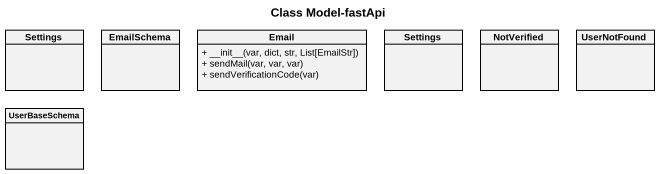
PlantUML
@startuml
title Class Model-fastApi
hide circle
hide empty members
skinparam classAttributeIconSize 0
class Settings
class EmailSchema
class Email {
  + ~__init~__(var, dict, str, List[EmailStr])
  + sendMail(var, var, var)
  + sendVerificationCode(var)
}
class "Settings" as Settings_2
class NotVerified
class UserNotFound
class UserBaseSchema
@enduml
